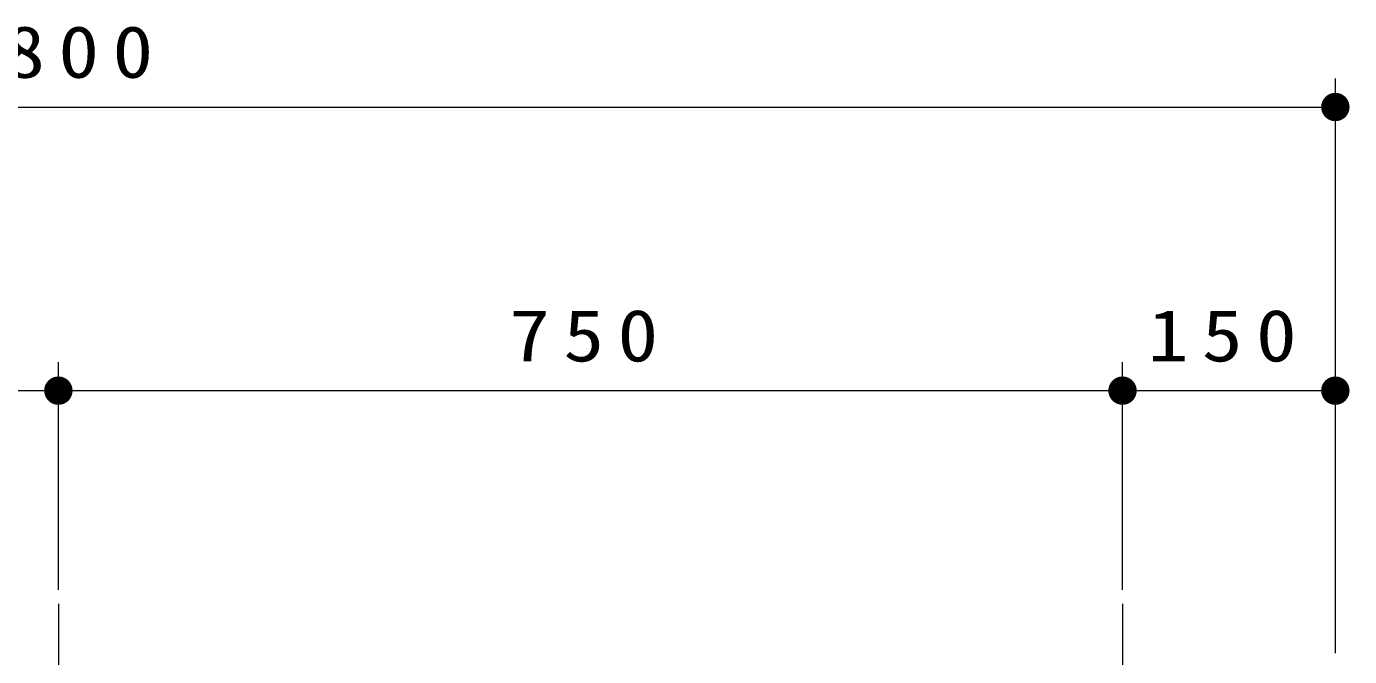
# Model space of a CAD drawing. Units: millimetres on the paper, scale 1:20. Extents: x -385 to 0, y 0 to 267.
# Drawn here: x -259.55 to -212.93, y 146.22 to 168.44 of the extents above; entities that cross this region are included whole.
import ezdxf

# ---------------------------------------------------------------- set-up
doc = ezdxf.new("R2010")
doc.units = ezdxf.units.MM
doc.linetypes.add('USER2', pattern=[6, 3, -1, 1, -1])
doc.layers.add('1_20', color=7, linetype='Continuous', lineweight=25)
doc.styles.add('ＭＳ ゴシック', font='')
doc.styles.get('ＭＳ ゴシック').set_extended_font_data('MS Gothic')

# ---------------------------------------------------------------- blocks, each defined once
blk = doc.blocks.new('filled_dot')
at = {"color": 0, "linetype": 'Continuous', "lineweight": -2, "const_width": 1.25}
blk.add_lwpolyline([(-0.625, 0, 1), (0.625, 0, 1)], format="xyb", close=True, dxfattribs=at)

msp = doc.modelspace()

# ---------------------------------------------------------------- linework, layer by layer
at = {"layer": '1_20', "lineweight": 13}
for p, q in [((-213.425, 146.35), (-213.425, 166.6)), ((-303.425, 165.6), (-213.425, 165.6)), ((-258.425, 148.583), (-258.425, 156.6)), ((-220.925, 148.583), (-220.925, 156.6)), ((-295.925, 155.6), (-258.425, 155.6)), ((-258.425, 155.6), (-220.925, 155.6)), ((-220.925, 155.6), (-213.425, 155.6))]:
    msp.add_line(p, q, dxfattribs=at)
at = {"layer": '1_20', "linetype": 'USER2', "lineweight": 13}
for p, q in [((-258.425, 148.083), (-258.425, 122.51)), ((-220.925, 148.083), (-220.925, 122.51))]:
    msp.add_line(p, q, dxfattribs=at)

# ---------------------------------------------------------------- block references
at = {"layer": '1_20', "lineweight": 13, "xscale": 0.4, "yscale": 0.4, "rotation": 180}
for p in [(-213.425, 165.6), (-258.425, 155.6), (-220.925, 155.6), (-213.425, 155.6)]:
    msp.add_blockref('filled_dot', p, dxfattribs=at)
at = {"layer": '1_20', "lineweight": 13, "xscale": 0.4, "yscale": 0.4}
for p in [(-258.425, 155.6), (-220.925, 155.6)]:
    msp.add_blockref('filled_dot', p, dxfattribs=at)

# ---------------------------------------------------------------- texts
at = {"layer": '1_20', "char_height": 1.833, "attachment_point": 8, "style": 'ＭＳ ゴシック'}
for s, insert in [('\\T1.33;\\W1.15;1800', (-258.425, 166.6)), ('\\T1.33;\\W1.15;750', (-239.675, 156.6)), ('\\T1.33;\\W1.15;150', (-217.175, 156.6))]:
    msp.add_mtext(s, dxfattribs=dict(at, insert=insert))

doc.saveas('drawing.dxf')
